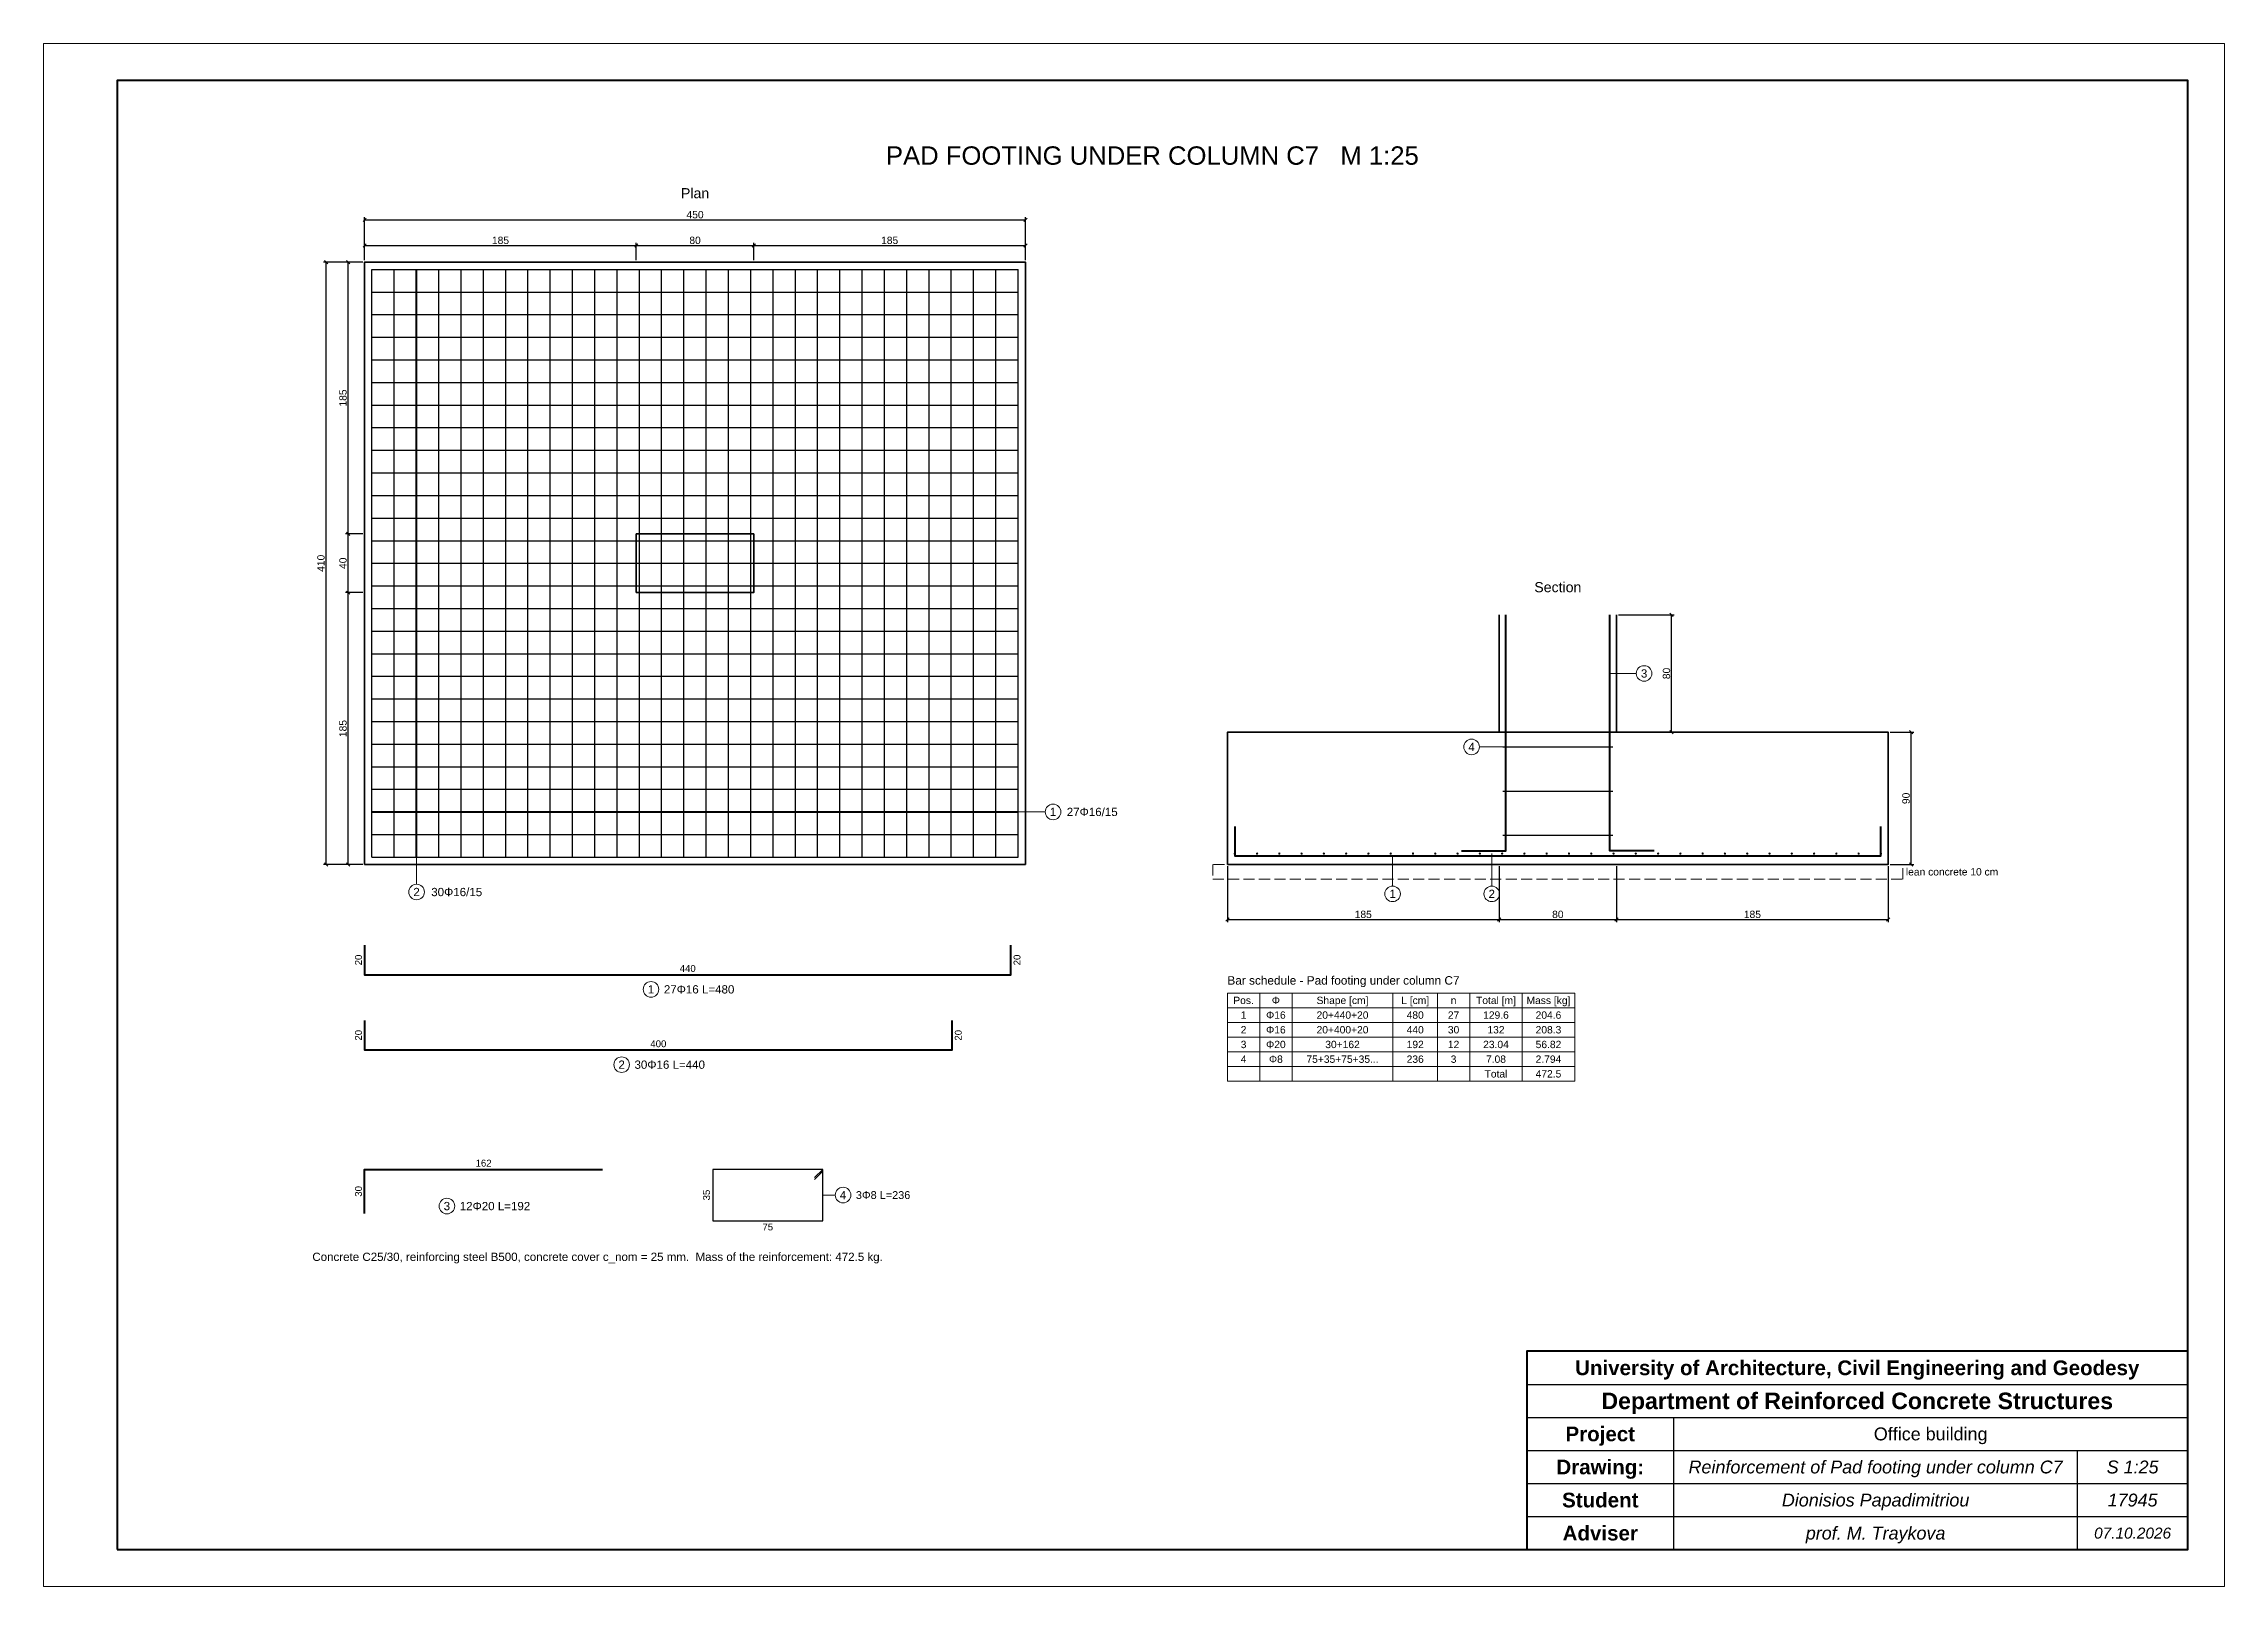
# Model space of a CAD drawing. Header units: centimetres. Extents: x -219 to 1266, y -491 to 559.
import ezdxf
from ezdxf.enums import TextEntityAlignment as Align

# ---------------------------------------------------------------- set-up
doc = ezdxf.new("R2010")
doc.units = ezdxf.units.CM
doc.linetypes.add('RC_DASHED', pattern=[10.5, 7.5, -3])
for name, color, linetype, lineweight in [('D-BARS', 1, 'Continuous', 50), ('D-CONCRETE', 7, 'Continuous', 35), ('D-DIM', 3, 'Continuous', 18), ('D-HIDDEN', 8, 'RC_DASHED', 13), ('D-LINKS', 5, 'Continuous', 25), ('D-TEXT', 7, 'Continuous', 18), ('SHEET', 7, 'Continuous', 35)]:
    doc.layers.add(name, color=color, linetype=linetype, lineweight=lineweight)
doc.styles.add('RC_TEXT', font='arial.ttf')
doc.styles.add('TB', font='arial.ttf')
doc.styles.add('TB_B', font='arialbd.ttf')
doc.styles.add('TB_I', font='ariali.ttf')
doc.dimstyles.new('RC_D25', dxfattribs={"dimtxt": 5, "dimasz": 2.25, "dimexe": 1.75, "dimexo": 1.25, "dimgap": 1, "dimtad": 1, "dimdec": 1, "dimdsep": 46, "dimtxsty": 'RC_TEXT', "dimblk": 'OBLIQUE', "dimcen": 2.5, "dimclrd": 3, "dimclre": 3, "dimclrt": 3, "dimazin": 3, "dimtfac": 1, "dimtmove": 2, "dimatfit": 3})

# ---------------------------------------------------------------- blocks, each defined once
blk = doc.blocks.new('_OBLIQUE')
at = {"color": 0, "linetype": 'BYBLOCK'}
blk.add_line((-0.5, -0.5), (0.5, 0.5), dxfattribs=at)

msp = doc.modelspace()

# ---------------------------------------------------------------- hatches: boundary and pattern name
at = {"layer": 'D-BARS'}
h = msp.add_hatch(color=7, dxfattribs=at)
h.dxf.hatch_style = 1
edge = h.paths.add_edge_path()
edge.add_arc((592.5, 7.4), 0.8, 0, 360)
h = msp.add_hatch(color=7, dxfattribs=at)
h.dxf.hatch_style = 1
edge = h.paths.add_edge_path()
edge.add_arc((607.67, 7.4), 0.8, 0, 360)
h = msp.add_hatch(color=7, dxfattribs=at)
h.dxf.hatch_style = 1
edge = h.paths.add_edge_path()
edge.add_arc((622.84, 7.4), 0.8, 0, 360)
h = msp.add_hatch(color=7, dxfattribs=at)
h.dxf.hatch_style = 1
edge = h.paths.add_edge_path()
edge.add_arc((638.02, 7.4), 0.8, 0, 360)
h = msp.add_hatch(color=7, dxfattribs=at)
h.dxf.hatch_style = 1
edge = h.paths.add_edge_path()
edge.add_arc((653.19, 7.4), 0.8, 0, 360)
h = msp.add_hatch(color=7, dxfattribs=at)
h.dxf.hatch_style = 1
edge = h.paths.add_edge_path()
edge.add_arc((668.36, 7.4), 0.8, 0, 360)
h = msp.add_hatch(color=7, dxfattribs=at)
h.dxf.hatch_style = 1
edge = h.paths.add_edge_path()
edge.add_arc((683.53, 7.4), 0.8, 0, 360)
h = msp.add_hatch(color=7, dxfattribs=at)
h.dxf.hatch_style = 1
edge = h.paths.add_edge_path()
edge.add_arc((698.71, 7.4), 0.8, 0, 360)
h = msp.add_hatch(color=7, dxfattribs=at)
h.dxf.hatch_style = 1
edge = h.paths.add_edge_path()
edge.add_arc((713.88, 7.4), 0.8, 0, 360)
h = msp.add_hatch(color=7, dxfattribs=at)
h.dxf.hatch_style = 1
edge = h.paths.add_edge_path()
edge.add_arc((729.05, 7.4), 0.8, 0, 360)
h = msp.add_hatch(color=7, dxfattribs=at)
h.dxf.hatch_style = 1
edge = h.paths.add_edge_path()
edge.add_arc((744.22, 7.4), 0.8, 0, 360)
h = msp.add_hatch(color=7, dxfattribs=at)
h.dxf.hatch_style = 1
edge = h.paths.add_edge_path()
edge.add_arc((759.4, 7.4), 0.8, 0, 360)
h = msp.add_hatch(color=7, dxfattribs=at)
h.dxf.hatch_style = 1
edge = h.paths.add_edge_path()
edge.add_arc((774.57, 7.4), 0.8, 0, 360)
h = msp.add_hatch(color=7, dxfattribs=at)
h.dxf.hatch_style = 1
edge = h.paths.add_edge_path()
edge.add_arc((789.74, 7.4), 0.8, 0, 360)
h = msp.add_hatch(color=7, dxfattribs=at)
h.dxf.hatch_style = 1
edge = h.paths.add_edge_path()
edge.add_arc((804.91, 7.4), 0.8, 0, 360)
h = msp.add_hatch(color=7, dxfattribs=at)
h.dxf.hatch_style = 1
edge = h.paths.add_edge_path()
edge.add_arc((820.09, 7.4), 0.8, 0, 360)
h = msp.add_hatch(color=7, dxfattribs=at)
h.dxf.hatch_style = 1
edge = h.paths.add_edge_path()
edge.add_arc((835.26, 7.4), 0.8, 0, 360)
h = msp.add_hatch(color=7, dxfattribs=at)
h.dxf.hatch_style = 1
edge = h.paths.add_edge_path()
edge.add_arc((850.43, 7.4), 0.8, 0, 360)
h = msp.add_hatch(color=7, dxfattribs=at)
h.dxf.hatch_style = 1
edge = h.paths.add_edge_path()
edge.add_arc((865.6, 7.4), 0.8, 0, 360)
h = msp.add_hatch(color=7, dxfattribs=at)
h.dxf.hatch_style = 1
edge = h.paths.add_edge_path()
edge.add_arc((880.78, 7.4), 0.8, 0, 360)
h = msp.add_hatch(color=7, dxfattribs=at)
h.dxf.hatch_style = 1
edge = h.paths.add_edge_path()
edge.add_arc((895.95, 7.4), 0.8, 0, 360)
h = msp.add_hatch(color=7, dxfattribs=at)
h.dxf.hatch_style = 1
edge = h.paths.add_edge_path()
edge.add_arc((911.12, 7.4), 0.8, 0, 360)
h = msp.add_hatch(color=7, dxfattribs=at)
h.dxf.hatch_style = 1
edge = h.paths.add_edge_path()
edge.add_arc((926.29, 7.4), 0.8, 0, 360)
h = msp.add_hatch(color=7, dxfattribs=at)
h.dxf.hatch_style = 1
edge = h.paths.add_edge_path()
edge.add_arc((941.47, 7.4), 0.8, 0, 360)
h = msp.add_hatch(color=7, dxfattribs=at)
h.dxf.hatch_style = 1
edge = h.paths.add_edge_path()
edge.add_arc((956.64, 7.4), 0.8, 0, 360)
h = msp.add_hatch(color=7, dxfattribs=at)
h.dxf.hatch_style = 1
edge = h.paths.add_edge_path()
edge.add_arc((971.81, 7.4), 0.8, 0, 360)
h = msp.add_hatch(color=7, dxfattribs=at)
h.dxf.hatch_style = 1
edge = h.paths.add_edge_path()
edge.add_arc((986.98, 7.4), 0.8, 0, 360)
h = msp.add_hatch(color=7, dxfattribs=at)
h.dxf.hatch_style = 1
edge = h.paths.add_edge_path()
edge.add_arc((1002.16, 7.4), 0.8, 0, 360)
h = msp.add_hatch(color=7, dxfattribs=at)
h.dxf.hatch_style = 1
edge = h.paths.add_edge_path()
edge.add_arc((1017.33, 7.4), 0.8, 0, 360)
h = msp.add_hatch(color=7, dxfattribs=at)
h.dxf.hatch_style = 1
edge = h.paths.add_edge_path()
edge.add_arc((1032.5, 7.4), 0.8, 0, 360)

# ---------------------------------------------------------------- linework, layer by layer
for p, q in [((35.34, 5), (35.34, 405)), ((5, 35.77), (445, 35.77))]:
    msp.add_line(p, q, dxfattribs=at)
for points in [[(747, 9.2), (777, 9.2), (777, 170)], [(878, 9.2), (848, 9.2), (848, 170)], [(592.5, 25.8), (592.5, 5.8), (1032.5, 5.8), (1032.5, 25.8)], [(0, -55), (0, -75), (440, -75), (440, -55)], [(0, -106.25), (0, -126.25), (400, -126.25), (400, -106.25)], [(0, -237.5), (0, -207.5), (162, -207.5)]]:
    msp.add_lwpolyline(points, dxfattribs=at)
at = {"layer": 'D-CONCRETE'}
for p, q in [((772.5, 90), (772.5, 170)), ((852.5, 90), (852.5, 170))]:
    msp.add_line(p, q, dxfattribs=at)
for points in [[(0, 0), (450, 0), (450, 410), (0, 410)], [(185, 185), (265, 185), (265, 225), (185, 225)], [(587.5, 0), (1037.5, 0), (1037.5, 90), (587.5, 90)]]:
    msp.add_lwpolyline(points, close=True, dxfattribs=at)
at = {"layer": 'D-HIDDEN'}
msp.add_lwpolyline([(577.5, -10), (1047.5, -10), (1047.5, 0), (577.5, 0)], close=True, dxfattribs=at)
at = {"layer": 'D-LINKS'}
for p, q in [((5, 405), (445, 405)), ((5, 5), (5, 405)), ((20.17, 5), (20.17, 405)), ((50.52, 5), (50.52, 405)), ((65.69, 5), (65.69, 405)), ((80.86, 5), (80.86, 405)), ((96.03, 5), (96.03, 405)), ((111.21, 5), (111.21, 405)), ((126.38, 5), (126.38, 405)), ((141.55, 5), (141.55, 405)), ((156.72, 5), (156.72, 405)), ((171.9, 5), (171.9, 405)), ((187.07, 5), (187.07, 405)), ((202.24, 5), (202.24, 405)), ((217.41, 5), (217.41, 405)), ((232.59, 5), (232.59, 405)), ((247.76, 5), (247.76, 405)), ((262.93, 5), (262.93, 405)), ((278.1, 5), (278.1, 405)), ((293.28, 5), (293.28, 405)), ((308.45, 5), (308.45, 405)), ((323.62, 5), (323.62, 405)), ((338.79, 5), (338.79, 405)), ((353.97, 5), (353.97, 405)), ((369.14, 5), (369.14, 405)), ((384.31, 5), (384.31, 405)), ((399.48, 5), (399.48, 405)), ((414.66, 5), (414.66, 405)), ((429.83, 5), (429.83, 405)), ((445, 5), (445, 405)), ((5, 389.62), (445, 389.62)), ((5, 374.23), (445, 374.23)), ((5, 358.85), (445, 358.85)), ((5, 343.46), (445, 343.46)), ((5, 328.08), (445, 328.08)), ((5, 312.69), (445, 312.69)), ((5, 297.31), (445, 297.31)), ((5, 281.92), (445, 281.92)), ((5, 266.54), (445, 266.54)), ((5, 251.15), (445, 251.15)), ((5, 235.77), (445, 235.77)), ((5, 220.38), (445, 220.38)), ((5, 205), (445, 205)), ((5, 189.62), (445, 189.62)), ((5, 174.23), (445, 174.23)), ((5, 158.85), (445, 158.85)), ((5, 143.46), (445, 143.46)), ((5, 128.08), (445, 128.08)), ((5, 112.69), (445, 112.69)), ((5, 97.31), (445, 97.31)), ((5, 81.92), (445, 81.92)), ((775, 80), (850, 80)), ((5, 66.54), (445, 66.54)), ((5, 51.15), (445, 51.15)), ((775, 50), (850, 50)), ((5, 20.38), (445, 20.38)), ((775, 20), (850, 20)), ((5, 5), (445, 5)), ((312, -207.5), (306.4, -213.1)), ((312, -208.7), (306.4, -214.3))]:
    msp.add_line(p, q, dxfattribs=at)
msp.add_lwpolyline([(237, -242.5), (312, -242.5), (312, -207.5), (237, -207.5)], close=True, dxfattribs=at)
at = {"layer": 'D-TEXT'}
for p, q in [((865.94, 130), (848, 130)), ((759.06, 80), (775, 80)), ((463.44, 35.77), (445, 35.77)), ((35.34, -13.44), (35.34, 5)), ((700, -14.69), (700, 5.8)), ((767.5, -14.69), (767.5, 7.4)), ((587.5, -87.5), (824, -87.5)), ((587.5, -87.5), (587.5, -147.5)), ((609.5, -87.5), (609.5, -147.5)), ((631.5, -87.5), (631.5, -147.5)), ((700.25, -87.5), (700.25, -147.5)), ((730.5, -87.5), (730.5, -147.5)), ((752.5, -87.5), (752.5, -147.5)), ((788.25, -87.5), (788.25, -147.5)), ((824, -87.5), (824, -147.5)), ((587.5, -97.5), (824, -97.5)), ((587.5, -107.5), (824, -107.5)), ((587.5, -117.5), (824, -117.5)), ((587.5, -127.5), (824, -127.5)), ((587.5, -137.5), (824, -137.5)), ((587.5, -147.5), (824, -147.5)), ((320.44, -225), (312, -225))]:
    msp.add_line(p, q, dxfattribs=at)
for centre in [(871.25, 130), (753.75, 80), (468.75, 35.77), (35.34, -18.75), (700, -20), (767.5, -20), (195, -85), (175, -136.25), (325.75, -225), (56, -232.5)]:
    msp.add_circle(centre, 5.31, dxfattribs=at)
at = {"layer": 'SHEET', "color": 7, "lineweight": 25}
for p, q in [((791.39, -353.83), (1241.39, -353.83)), ((791.39, -376.33), (1241.39, -376.33)), ((891.39, -466.33), (891.39, -376.33)), ((791.39, -398.83), (1241.39, -398.83)), ((1166.39, -466.33), (1166.39, -398.83)), ((791.39, -421.33), (1241.39, -421.33)), ((791.39, -443.83), (1241.39, -443.83))]:
    msp.add_line(p, q, dxfattribs=at)
at = {"layer": 'SHEET', "color": 7, "lineweight": 13}
msp.add_lwpolyline([(-218.61, -491.33), (1266.39, -491.33), (1266.39, 558.67), (-218.61, 558.67)], close=True, dxfattribs=at)
at = {"layer": 'SHEET', "color": 7, "lineweight": 50}
for points in [[(-168.61, -466.33), (1241.39, -466.33), (1241.39, 533.67), (-168.61, 533.67)], [(791.39, -466.33), (1241.39, -466.33), (1241.39, -331.33), (791.39, -331.33)]]:
    msp.add_lwpolyline(points, close=True, dxfattribs=at)

# ---------------------------------------------------------------- texts
at = {"layer": 'D-TEXT', "style": 'RC_TEXT'}
for s, height, p in [('PAD FOOTING UNDER COLUMN C7   M 1:25', 12.5, (536.39, 482.5)), ('Plan', 6.875, (225, 456.88)), ('Section', 6.875, (812.5, 188.75)), ('3', 5.62, (871.25, 130)), ('4', 5.62, (753.75, 80)), ('1', 5.62, (468.75, 35.77)), ('2', 5.62, (35.34, -18.75)), ('1', 5.62, (700, -20)), ('2', 5.62, (767.5, -20)), ('440', 4.688, (220, -70.78)), ('1', 5.62, (195, -85)), ('Pos.', 5, (598.5, -92.5)), ('1', 5, (598.5, -102.5)), ('Φ16', 5, (620.5, -102.5)), ('Φ', 5, (620.5, -92.5)), ('Shape [cm]', 5, (665.88, -92.5)), ('20+440+20', 5, (665.88, -102.5)), ('L [cm]', 5, (715.38, -92.5)), ('480', 5, (715.38, -102.5)), ('27', 5, (741.5, -102.5)), ('n', 5, (741.5, -92.5)), ('Total [m]', 5, (770.38, -92.5)), ('129.6', 5, (770.38, -102.5)), ('Mass [kg]', 5, (806.12, -92.5)), ('204.6', 5, (806.12, -102.5)), ('2', 5, (598.5, -112.5)), ('Φ16', 5, (620.5, -112.5)), ('20+400+20', 5, (665.88, -112.5)), ('440', 5, (715.38, -112.5)), ('30', 5, (741.5, -112.5)), ('132', 5, (770.38, -112.5)), ('208.3', 5, (806.12, -112.5)), ('2', 5.62, (175, -136.25)), ('400', 4.688, (200, -122.03)), ('4', 5, (598.5, -132.5)), ('3', 5, (598.5, -122.5)), ('Φ20', 5, (620.5, -122.5)), ('Φ8', 5, (620.5, -132.5)), ('75+35+75+35...', 5, (665.88, -132.5)), ('30+162', 5, (665.88, -122.5)), ('236', 5, (715.38, -132.5)), ('192', 5, (715.38, -122.5)), ('12', 5, (741.5, -122.5)), ('3', 5, (741.5, -132.5)), ('23.04', 5, (770.38, -122.5)), ('7.08', 5, (770.38, -132.5)), ('56.82', 5, (806.12, -122.5)), ('2.794', 5, (806.12, -132.5)), ('Total', 5, (770.38, -142.5)), ('472.5', 5, (806.12, -142.5)), ('162', 4.688, (81, -203.28)), ('4', 5.62, (325.75, -225)), ('3', 5.62, (56, -232.5)), ('75', 4.688, (274.5, -246.72))]:
    msp.add_text(s, height=height, dxfattribs=at).set_placement(p, align=Align.MIDDLE_CENTER)
for s, height, p in [('27Φ16/15', 5.625, (478.12, 35.77)), ('lean concrete 10 cm', 5, (1049.5, -5)), ('30Φ16/15', 5.625, (45.34, -18.75)), ('27Φ16 L=480', 5.625, (203.75, -85)), ('30Φ16 L=440', 5.625, (183.75, -136.25)), ('3Φ8 L=236', 5.312, (334.5, -225)), ('12Φ20 L=192', 5.625, (64.75, -232.5)), ('Concrete C25/30, reinforcing steel B500, concrete cover c_nom = 25 mm.  Mass of the reinforcement: 472.5 kg.', 5.625, (-35.62, -267.03))]:
    msp.add_text(s, height=height, dxfattribs=at).set_placement(p, align=Align.MIDDLE_LEFT)
for s, rotation, p in [('20', -270, (-4.22, -65)), ('20', 90, (444.22, -65)), ('20', -270, (-4.22, -116.25)), ('20', 90, (404.22, -116.25)), ('30', 90, (-4.22, -222.5)), ('35', 90, (232.78, -225))]:
    msp.add_text(s, height=4.688, rotation=rotation, dxfattribs=at).set_placement(p, align=Align.MIDDLE_CENTER)
msp.add_text('Bar schedule - Pad footing under column C7', height=5.75, dxfattribs=at).set_placement((587.5, -83.5), align=Align.BOTTOM_LEFT)
at = {"layer": 'SHEET', "color": 7}
for s, height, style, p in [('University of Architecture, Civil Engineering and Geodesy', 10, 'TB_B', (1016.39, -342.58)), ('Department of Reinforced Concrete Structures', 11.25, 'TB_B', (1016.39, -365.08)), ('Project', 10, 'TB_B', (841.39, -387.58)), ('Office building', 8.75, 'TB', (1066.39, -387.58)), ('Drawing:', 10, 'TB_B', (841.39, -410.08)), ('Reinforcement of Pad footing under column C7', 8.75, 'TB_I', (1028.89, -410.08)), ('S 1:25', 8.75, 'TB_I', (1203.89, -410.08)), ('Student', 10, 'TB_B', (841.39, -432.58)), ('Dionisios Papadimitriou', 8.75, 'TB_I', (1028.89, -432.58)), ('17945', 8.75, 'TB_I', (1203.89, -432.58)), ('Adviser', 10, 'TB_B', (841.39, -455.08)), ('prof. M. Traykova', 8.75, 'TB_I', (1028.89, -455.08)), ('07.10.2026', 7.5, 'TB_I', (1203.89, -455.08))]:
    msp.add_text(s, height=height, dxfattribs=dict(at, style=style)).set_placement(p, align=Align.MIDDLE_CENTER)

# ---------------------------------------------------------------- dimensions: what is measured, and where the dimension line sits
at = {"layer": 'D-DIM'}
for base, p1, p2 in [((0, 438.75), (0, 410), (450, 410)), ((0, 421.25), (0, 410), (185, 410)), ((185, 421.25), (185, 410), (265, 410)), ((265, 421.25), (265, 410), (450, 410)), ((587.5, -37.5), (587.5, 0), (772.5, 0)), ((772.5, -37.5), (772.5, 0), (852.5, 0)), ((852.5, -37.5), (852.5, 0), (1037.5, 0))]:
    msp.add_linear_dim(base=base, p1=p1, p2=p2, dimstyle='RC_D25', dxfattribs=at).render()
for base, p1, p2 in [((-26.25, 0), (0, 0), (0, 410)), ((-11.25, 225), (0, 225), (0, 410)), ((-11.25, 185), (0, 185), (0, 225)), ((-11.25, 0), (0, 0), (0, 185)), ((890, 90), (852.5, 90), (852.5, 170)), ((1053.12, 0), (1037.5, 0), (1037.5, 90))]:
    msp.add_linear_dim(base=base, p1=p1, p2=p2, angle=90, dimstyle='RC_D25', dxfattribs=at).render()

doc.saveas('drawing.dxf')
